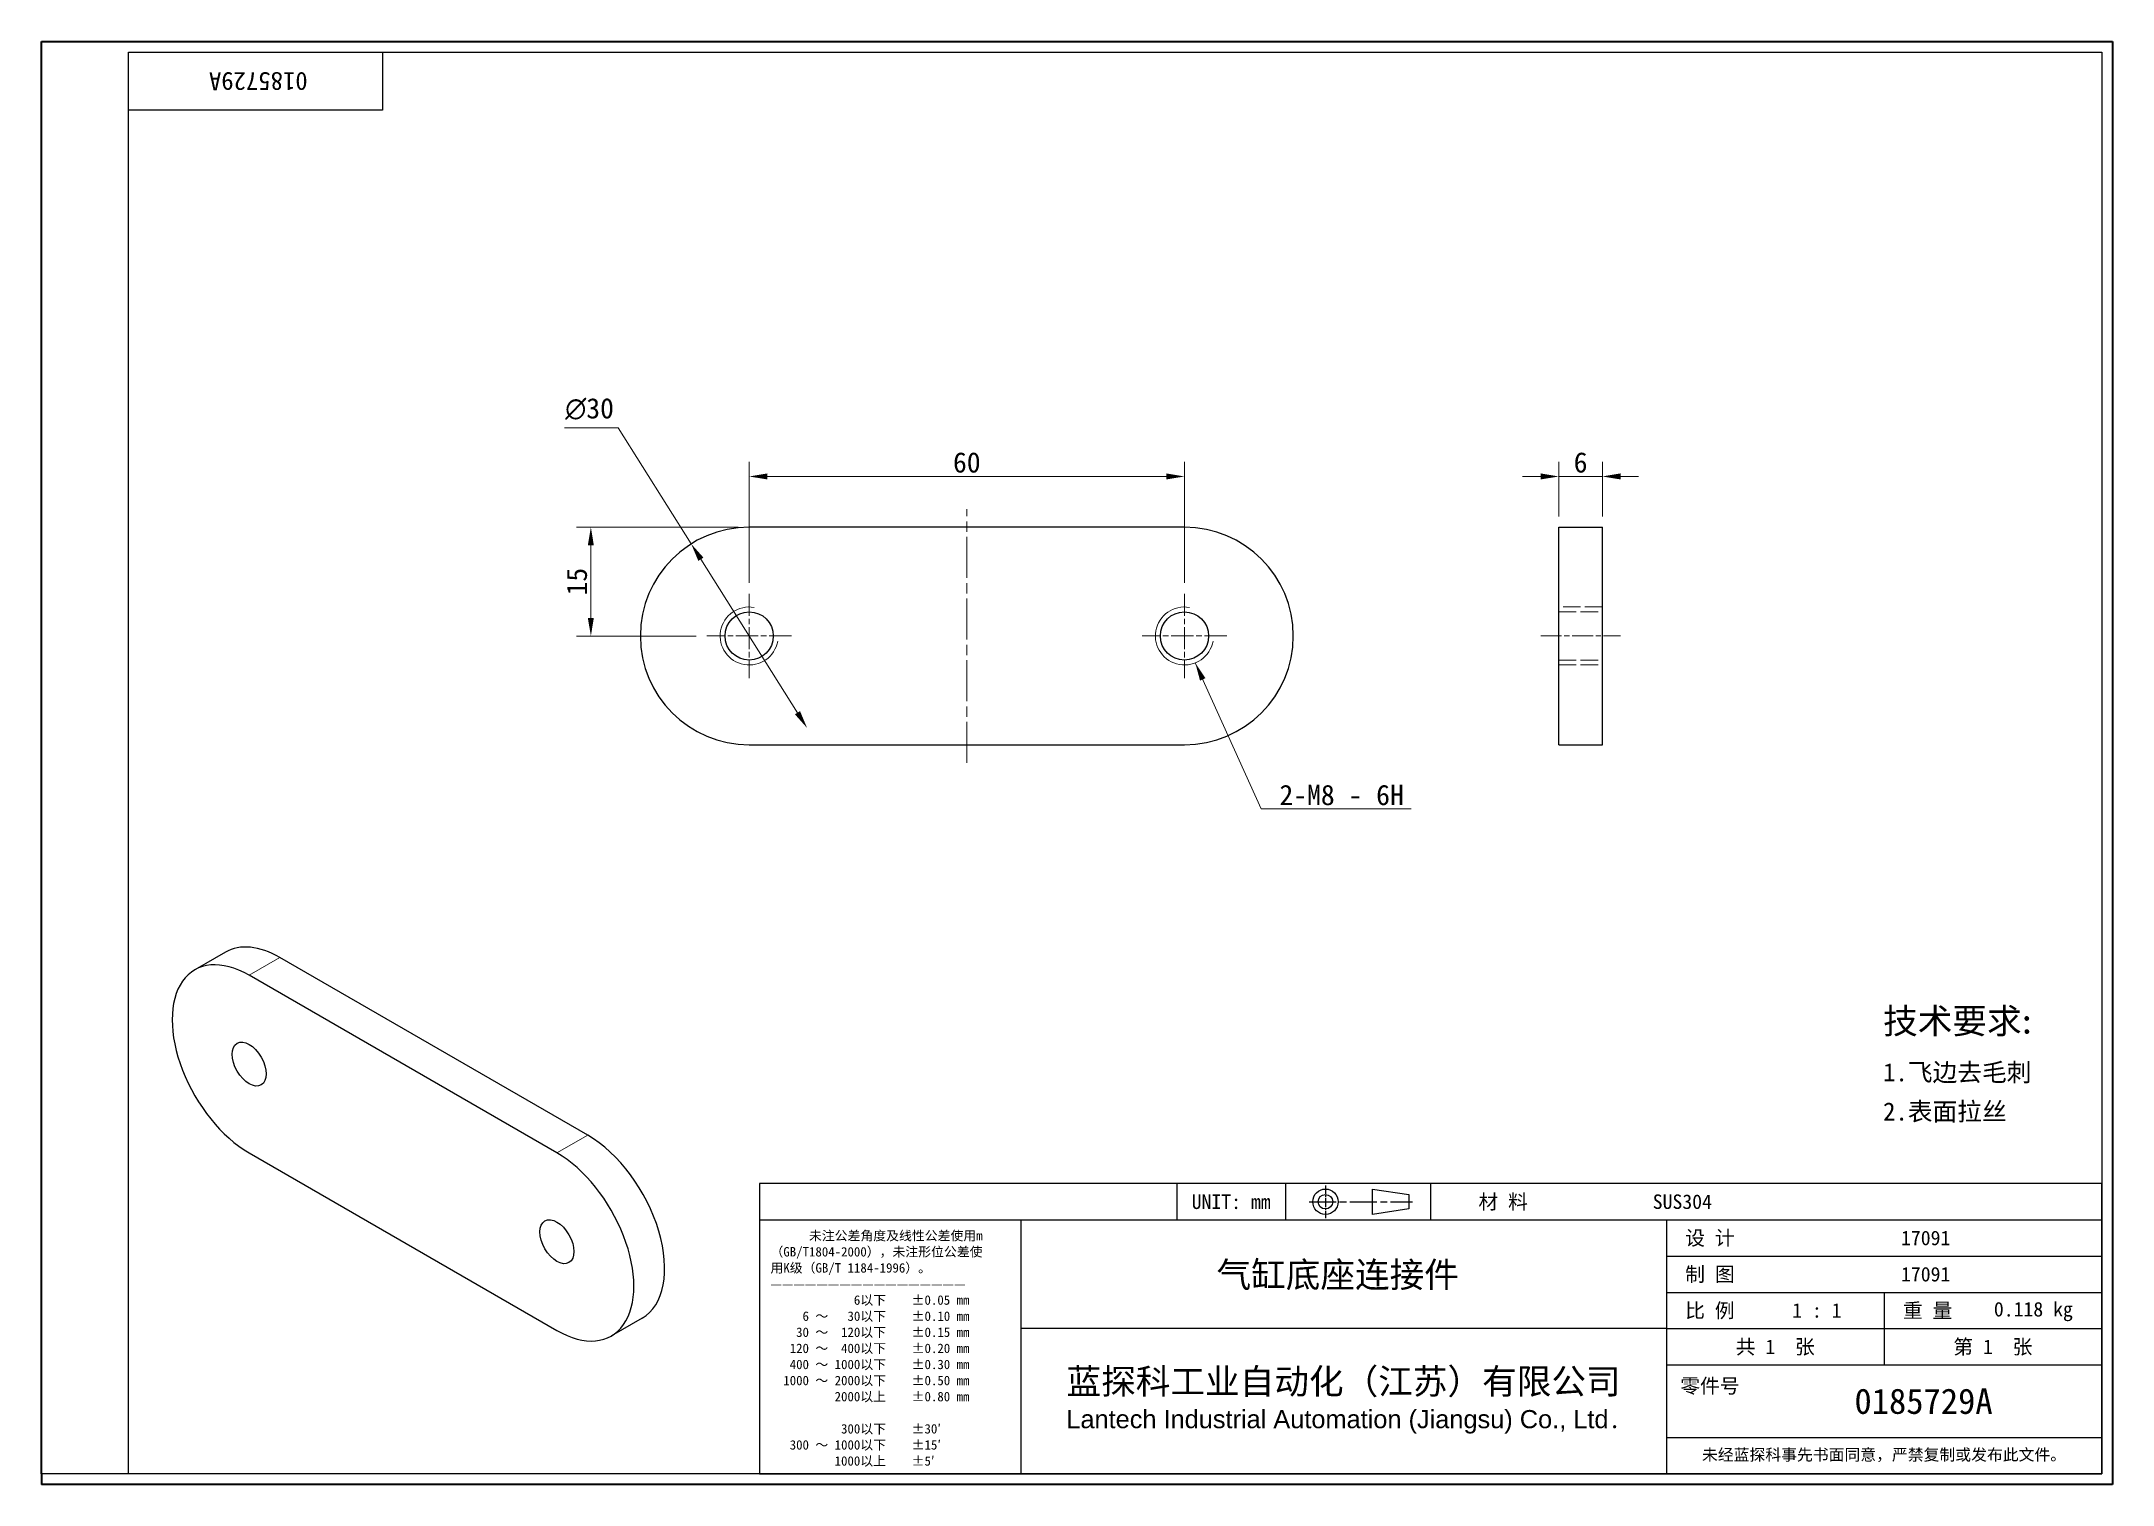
# Model space of a CAD drawing. Header units: millimetres. Extents: x 6 to 292, y 5 to 205.
import ezdxf
from ezdxf.enums import TextEntityAlignment as Align

# ---------------------------------------------------------------- set-up
doc = ezdxf.new("R2010")
doc.units = ezdxf.units.MM
doc.linetypes.add('CHAIN', pattern=[0.3543, 0.2362, -0.0295, 0.0591, -0.0295])
doc.linetypes.add('DASHED', pattern=[0.2067, 0.1654, -0.0413])
for name, color, linetype, lineweight in [('1', 7, 'Continuous', 18), ('可见 (ISO)', 7, 'Continuous', 25), ('可见窄的 (ISO)', 7, 'Continuous', 18), ('图框 (ISO)', 7, 'Continuous', 35), ('标题 (ISO)', 7, 'Continuous', 25)]:
    doc.layers.add(name, color=color, linetype=linetype, lineweight=lineweight)
for name, color, linetype, lineweight, true_color in [('中心标记 (ISO)', 1, 'CHAIN', 18, 0xff0000), ('中心线 (ISO)', 1, 'CHAIN', 18, 0xff0000), ('尺寸 (ISO)', 7, 'Continuous', 18, 0x008000), ('符号 (ISO)', 7, 'Continuous', 18, 0x008000), ('隐藏 (ISO)', 5, 'DASHED', 18, 0x0000ff)]:
    doc.layers.add(name, color=color, linetype=linetype, lineweight=lineweight, true_color=true_color)
doc.styles.add('文本样式164', font='SimSun.ttf')
doc.styles.add('文本样式165', font='SimSun.ttf')
doc.styles.add('文本样式74', font='SimSun.ttf')
doc.styles.add('最新国标', font='simfang.ttf')
doc.styles.add('注释文本 (ISO)', font='simfang.ttf')
doc.dimstyles.new('默认 (GB)', dxfattribs={"dimtxt": 2.8, "dimasz": 2.5, "dimexe": 2, "dimexo": 1.5, "dimgap": 0.5, "dimtad": 1, "dimtoh": 1, "dimdsep": 46, "dimtxsty": '最新国标', "dimcen": 0.09, "dimdle": 10, "dimclrd": 256, "dimclre": 256, "dimclrt": 256, "dimaunit": 1, "dimadec": 3, "dimazin": 2, "dimtfac": 0.535714, "dimtdec": 3, "dimtmove": 0, "dimatfit": 3, "dimfxl": 0, "dimtolj": 1, "dimlwd": -1, "dimlwe": -1, "dimarcsym": 0})
doc.dimstyles.new('默认 (GB)$7', dxfattribs={"dimtxt": 2.8, "dimasz": 2.5, "dimexe": 2, "dimexo": 1.5, "dimgap": 0.5, "dimtad": 1, "dimtoh": 1, "dimdsep": 46, "dimtxsty": '最新国标', "dimcen": 0.09, "dimdle": 10, "dimclrd": 256, "dimclre": 256, "dimclrt": 256, "dimaunit": 1, "dimadec": 3, "dimazin": 2, "dimtfac": 0.535714, "dimtdec": 3, "dimtmove": 0, "dimatfit": 3, "dimfxl": 0, "dimtolj": 1, "dimlwd": -1, "dimlwe": -1, "dimarcsym": 0})

# ---------------------------------------------------------------- blocks, each defined once
blk = doc.blocks.new('图框 最新国标')
at = {"layer": '图框 (ISO)'}
for p, q in [((6, 7), (6, 204.5)), ((6, 204.5), (291.5, 204.5)), ((291.5, 204.5), (291.5, 5.5)), ((6, 7), (6, 5.5)), ((6, 7), (6, 5.5)), ((291.5, 5.5), (6, 5.5))]:
    blk.add_line(p, q, dxfattribs=at)
at = {"layer": '图框 (ISO)', "color": 7, "linetype": 'Continuous', "lineweight": 25}
for p, q in [((18, 203), (290, 203)), ((18, 7), (18, 203)), ((18, 203), (290, 203)), ((53, 203), (53, 195)), ((290, 203), (290, 7)), ((290, 203), (290, 7)), ((53, 195), (18, 195)), ((290, 7), (6, 7)), ((290, 7), (18, 7))]:
    blk.add_line(p, q, dxfattribs=at)
at = {"layer": '图框 (ISO)', "style": '文本样式74'}
blk.add_attdef('零件代号_001', (42.7, 200.25), '', height=2.5, rotation=180, dxfattribs=at)
blk = doc.blocks.new('标题栏 最新国标')
at = {"layer": '标题 (ISO)'}
for p, q in [((381.98, -183.84), (196.98, -183.84)), ((196.98, -183.84), (196.98, -223.84)), ((254.48, -183.84), (254.48, -188.84)), ((269.48, -183.84), (269.48, -188.84)), ((281.48, -188.09), (281.48, -184.59)), ((281.48, -184.59), (286.48, -185.34)), ((286.48, -185.34), (286.48, -187.34)), ((289.48, -183.84), (289.48, -188.84)), ((381.98, -223.84), (381.98, -183.84)), ((383.48, -183.84), (383.48, -225.34)), ((286.48, -187.34), (281.48, -188.09)), ((196.98, -188.84), (381.98, -188.84)), ((232.98, -188.84), (232.98, -223.84)), ((321.98, -188.84), (321.98, -223.84)), ((321.98, -193.84), (381.98, -193.84)), ((321.98, -198.84), (381.98, -198.84)), ((351.98, -198.84), (351.98, -208.84)), ((321.98, -203.84), (232.98, -203.84)), ((321.98, -203.84), (381.98, -203.84)), ((321.98, -208.84), (381.98, -208.84)), ((321.98, -218.84), (381.98, -218.84)), ((196.98, -223.84), (381.98, -223.84)), ((383.48, -225.34), (196.98, -225.34))]:
    blk.add_line(p, q, dxfattribs=at)
at = {"layer": '标题 (ISO)', "linetype": 'CHAIN', "ltscale": 5.000333}
blk.add_line((274.98, -184.09), (274.98, -188.59), dxfattribs=at)
at = {"layer": '标题 (ISO)', "linetype": 'CHAIN', "ltscale": 15.834605}
blk.add_line((272.73, -186.34), (286.98, -186.34), dxfattribs=at)
at = {"layer": '标题 (ISO)'}
for radius in [1.75, 1]:
    blk.add_circle((274.98, -186.34), radius, dxfattribs=at)
at = {"layer": '1', "style": '文本样式164'}
for s, p in [('UNIT: mm', (261.98, -186.34)), ('材 料', (299.48, -186.34)), ('设 计', (327.98, -191.34)), ('制 图', (327.98, -196.34)), ('比 例', (327.98, -201.34)), ('重 量', (357.98, -201.34)), ('共 1  张', (336.98, -206.34)), ('第 1  张', (366.98, -206.34))]:
    blk.add_text(s, height=2, dxfattribs=at).set_placement(p, align=Align.MIDDLE_CENTER)
at = {"layer": '标题 (ISO)', "style": '注释文本 (ISO)'}
for s, insert, char_height, attachment_point, line_spacing_factor in [('\\fSimSun|b0|i0;{\\H1.3000;      未注公差角度及线性公差使用m\\P}\\fSimSun|b0|i0;{\\H1.3000;（GB/T1804-2000），未注形位公差使\\P}\\fSimSun|b0|i0;{\\H1.3000;用K级（GB/T 1184-1996）。\\P}\\fSimSun|b0|i0;{\\H1.3000;—————————————————\\P}\\fSimSun|b0|i0;{\\H1.3000;             6以下    ±0.05 mm\\P}\\fSimSun|b0|i0;{\\H1.3000;     6 ～   30以下    ±0.10 mm\\P}\\fSimSun|b0|i0;{\\H1.3000;    30 ～  120以下    ±0.15 mm\\P}\\fSimSun|b0|i0;{\\H1.3000;   120 ～  400以下    ±0.20 mm\\P}\\fSimSun|b0|i0;{\\H1.3000;   400 ～ 1000以下    ±0.30 mm\\P}\\fSimSun|b0|i0;{\\H1.3000;  1000 ～ 2000以下    ±0.50 mm\\P}\\fSimSun|b0|i0;{\\H1.3000;          2000以上    ±0.80 mm\\P}\\fSimSun|b0|i0;{\\H1.3000;\\P}\\fSimSun|b0|i0;{\\H1.3000;           300以下    ±30′\\P}\\fSimSun|b0|i0;{\\H1.3000;   300 ～ 1000以下    ±15′\\P}\\fSimSun|b0|i0;{\\H1.3000;          1000以上    ±5′}', (198.48, -206.63), 1.3, 4, 1.023913), ('{\\fMicrosoft YaHei|b0|i0|c134|p34;\\H1.75x;蓝探科工业自动化（江苏）有限公司\\P\\fArial|b0|i0|c0|p34;\\H0.71429x;Lantech Industrial Automation (Jiangsu) Co., Ltd\\fFangSong|b0|i0|c134|p49;.\\H1.15195x; }', (277.48, -213.84), 2, 5, 0.978695)]:
    blk.add_mtext(s, dxfattribs=dict(at, insert=insert, char_height=char_height, attachment_point=attachment_point, line_spacing_factor=line_spacing_factor))
at = {"layer": '标题 (ISO)', "attachment_point": 5, "style": '注释文本 (ISO)'}
for s, insert, char_height in [('\\fFangSong|b0|i0;零件号', (327.98, -211.84), 2), ('\\fSimSun|b0|i0;{\\H1.6000;未经蓝探科事先书面同意，严禁复制或发布此文件。}', (351.98, -221.34), 1.6)]:
    blk.add_mtext(s, dxfattribs=dict(at, insert=insert, char_height=char_height))
at = {"layer": '标题 (ISO)'}
for tag, p, height, style in [('材料_001', (320.09, -187.33), 2, '注释文本 (ISO)'), ('设计人_001', (354.32, -192.33), 2, '注释文本 (ISO)'), ('库存编号_001', (259.96, -198.15), 3.5, '文本样式165'), ('设计人_001', (354.32, -197.33), 2, '注释文本 (ISO)'), ('视图比例_001', (339.32, -202.33), 2, '注释文本 (ISO)'), ('质量\\P3;_001', (367.12, -202.16), 2, '注释文本 (ISO)'), ('零件代号_001', (347.9, -215.59), 3.5, '文本样式165')]:
    blk.add_attdef(tag, p, '', height=height, dxfattribs=dict(at, style=style))
blk = doc.blocks.new('*D5')
at = {"layer": 'Defpoints', "color": 0, "transparency": 16777216}
for p in [(163.56, 144.51), (103.56, 128.34), (163.56, 128.34)]:
    blk.add_point(p, dxfattribs=at)
at = {"layer": '尺寸 (ISO)', "color": 116, "true_color": 0x00803f, "transparency": 16777216}
for p, q in [((103.56, 129.84), (103.56, 146.51)), ((163.56, 129.84), (163.56, 146.51)), ((106.06, 144.51), (161.06, 144.51))]:
    blk.add_line(p, q, dxfattribs=at)
for points in [[(106.06, 144.93), (106.06, 144.1), (103.56, 144.51)], [(161.06, 144.93), (161.06, 144.1), (163.56, 144.51)]]:
    blk.add_solid(points, dxfattribs=at)
at = {"layer": '尺寸 (ISO)', "transparency": 16777216, "insert": (133.56, 146.43), "char_height": 2.8, "attachment_point": 5, "style": '最新国标'}
blk.add_mtext('\\A1;60', dxfattribs=at)
blk = doc.blocks.new('*D6')
at = {"layer": 'Defpoints', "color": 0, "transparency": 16777216}
for p in [(103.56, 137.51), (81.74, 122.51), (97.74, 122.51)]:
    blk.add_point(p, dxfattribs=at)
at = {"layer": '尺寸 (ISO)', "color": 116, "true_color": 0x00803f, "transparency": 16777216}
for p, q in [((102.06, 137.51), (79.74, 137.51)), ((81.74, 135.01), (81.74, 125.01)), ((96.24, 122.51), (79.74, 122.51))]:
    blk.add_line(p, q, dxfattribs=at)
for points in [[(81.32, 135.01), (82.15, 135.01), (81.74, 137.51)], [(81.32, 125.01), (82.15, 125.01), (81.74, 122.51)]]:
    blk.add_solid(points, dxfattribs=at)
at = {"layer": '尺寸 (ISO)', "transparency": 16777216, "insert": (79.82, 130.01), "char_height": 2.8, "attachment_point": 5, "rotation": 90, "style": '最新国标'}
blk.add_mtext('\\A1;15', dxfattribs=at)
blk = doc.blocks.new('*D7')
at = {"layer": 'Defpoints', "color": 0, "transparency": 16777216}
for p in [(95.57, 135.21), (111.55, 109.82)]:
    blk.add_point(p, dxfattribs=at)
at = {"layer": '尺寸 (ISO)', "color": 116, "true_color": 0x00803f, "transparency": 16777216}
for p, q in [((85.5, 151.22), (78.11, 151.22)), ((95.57, 135.21), (85.5, 151.22)), ((110.22, 111.93), (96.91, 133.09))]:
    blk.add_line(p, q, dxfattribs=at)
for points in [[(97.26, 133.32), (96.55, 132.87), (95.57, 135.21)], [(110.57, 112.16), (109.87, 111.71), (111.55, 109.82)]]:
    blk.add_solid(points, dxfattribs=at)
at = {"layer": '尺寸 (ISO)', "transparency": 16777216, "insert": (81.56, 153.82), "char_height": 2.8, "attachment_point": 5, "style": '最新国标'}
blk.add_mtext('\\A1;\\fAIGDT|b0|i0;n\\fFangSong|b0|i0;30', dxfattribs=at)
blk = doc.blocks.new('*D8')
at = {"layer": 'Defpoints', "color": 0, "transparency": 16777216}
for p in [(221.17, 144.51), (215.17, 137.51), (221.17, 137.51)]:
    blk.add_point(p, dxfattribs=at)
at = {"layer": '尺寸 (ISO)', "color": 116, "true_color": 0x00803f, "transparency": 16777216}
for p, q in [((215.17, 139.01), (215.17, 146.51)), ((221.17, 139.01), (221.17, 146.51)), ((212.67, 144.51), (210.17, 144.51)), ((215.17, 144.51), (217.67, 144.51)), ((217.67, 144.51), (218.67, 144.51)), ((221.17, 144.51), (218.67, 144.51)), ((223.67, 144.51), (226.17, 144.51))]:
    blk.add_line(p, q, dxfattribs=at)
for points in [[(212.67, 144.93), (212.67, 144.1), (215.17, 144.51)], [(223.67, 144.93), (223.67, 144.1), (221.17, 144.51)]]:
    blk.add_solid(points, dxfattribs=at)
at = {"layer": '尺寸 (ISO)', "transparency": 16777216, "insert": (218.17, 146.43), "char_height": 2.8, "attachment_point": 5, "style": '最新国标'}
blk.add_mtext('\\A1;6', dxfattribs=at)

msp = doc.modelspace()

# ---------------------------------------------------------------- linework, layer by layer
at = {"layer": '中心标记 (ISO)', "ltscale": 12.942133}
for p, q in [((103.562, 128.338), (103.562, 116.691)), ((163.562, 128.338), (163.562, 116.691)), ((109.385, 122.514), (97.738, 122.514)), ((169.385, 122.514), (157.738, 122.514))]:
    msp.add_line(p, q, dxfattribs=at)
at = {"layer": '中心线 (ISO)', "ltscale": 23.990969}
msp.add_line((133.562, 105.014), (133.562, 140.014), dxfattribs=at)
at = {"layer": '中心线 (ISO)', "ltscale": 12.223182}
msp.add_line((212.67, 122.514), (223.67, 122.514), dxfattribs=at)
at = {"layer": '可见 (ISO)'}
for p, q in [((163.562, 137.514), (103.562, 137.514)), ((215.17, 107.514), (215.17, 137.514)), ((215.17, 137.514), (221.17, 137.514)), ((221.17, 107.514), (221.17, 137.514)), ((103.562, 107.514), (163.562, 107.514)), ((215.17, 107.514), (221.17, 107.514)), ((31.376, 78.92), (27.133, 76.471)), ((81.302, 53.683), (38.876, 78.178)), ((77.06, 51.233), (34.633, 75.728)), ((34.633, 51.233), (77.06, 26.738)), ((88.802, 28.445), (84.56, 25.995))]:
    msp.add_line(p, q, dxfattribs=at)
for centre in [(103.562, 122.514), (163.562, 122.514)]:
    msp.add_circle(centre, 3.324, dxfattribs=at)
for centre, start, end in [((103.562, 122.514), 90, 270), ((163.562, 122.514), 270, 90)]:
    msp.add_arc(centre, 15, start, end, dxfattribs=at)
for centre, major_axis, start_param, end_param in [((38.876, 65.93), (-7.5, 12.99), 5.4977871, 6.2831853), ((34.633, 63.481), (-7.5, 12.99), 5.4977871, 8.6393798), ((81.302, 41.435), (7.5, -12.99), 0, 2.3561945), ((77.06, 38.986), (7.5, -12.99), 5.4977871, 8.6393798)]:
    msp.add_ellipse(centre, major_axis=major_axis, ratio=0.5773503, start_param=start_param, end_param=end_param, dxfattribs=at)
for centre in [(34.633, 63.481), (77.06, 38.986)]:
    msp.add_ellipse(centre, major_axis=(1.662, -2.878), ratio=0.5773503, dxfattribs=at)
at = {"layer": '可见窄的 (ISO)'}
for p, q in [((38.876, 78.178), (34.633, 75.728)), ((81.302, 53.683), (77.06, 51.233))]:
    msp.add_line(p, q, dxfattribs=at)
for centre in [(103.562, 122.514), (163.562, 122.514)]:
    msp.add_arc(centre, 4, 80, 350, dxfattribs=at)
at = {"layer": '隐藏 (ISO)', "ltscale": 14.513788}
for p, q in [((221.17, 126.514), (215.17, 126.514)), ((215.17, 125.838), (221.17, 125.838)), ((215.17, 119.191), (221.17, 119.191)), ((215.17, 118.514), (221.17, 118.514))]:
    msp.add_line(p, q, dxfattribs=at)

# ---------------------------------------------------------------- block references
msp.add_blockref('图框 最新国标', (0, 0)).add_auto_attribs({'零件代号_001': '0185729A'})
ref = msp.add_blockref('标题栏 最新国标', (-91.983, 230.844))
ref.add_attrib('零件代号_001', '0185729A', (255.92, 15.25), dxfattribs={"layer": '标题 (ISO)', "height": 3.5, "style": '文本样式165'})
ref.add_attrib('库存编号_001', '气缸底座连接件', (167.98, 32.691), dxfattribs={"layer": '标题 (ISO)', "height": 3.5, "style": '文本样式165'})
ref.add_attrib('质量\\P3;_001', '0.118 kg', (275.137, 28.683), dxfattribs={"layer": '标题 (ISO)', "height": 2, "style": '注释文本 (ISO)'})
ref.add_attrib('视图比例_001', '1 : 1', (247.337, 28.517), dxfattribs={"layer": '标题 (ISO)', "height": 2, "style": '注释文本 (ISO)'})
ref.add_attrib('设计人_001', '17091', (262.337, 38.511), dxfattribs={"layer": '标题 (ISO)', "height": 2, "style": '注释文本 (ISO)'})
ref.add_attrib('设计人_001', '17091', (262.337, 33.511), dxfattribs={"layer": '标题 (ISO)', "height": 2, "style": '注释文本 (ISO)'})
ref.add_attrib('材料_001', 'SUS304', (228.111, 43.511), dxfattribs={"layer": '标题 (ISO)', "height": 2, "style": '注释文本 (ISO)'})

# ---------------------------------------------------------------- texts
at = {"layer": '符号 (ISO)'}
for s, insert, char_height, width, attachment_point, line_spacing_factor, style in [('2-M8 - 6H', (176.655, 99.15), 2.8, 19.05179, 7, 0.49, '最新国标'), ('{\\H1.75x;技术要求\\fCalibri|b0|i0|c0|p34;:\\fFangSong|b0|i0|c134|p49;\\P\\H0.71429x;1.飞边去毛刺\\P2.表面拉丝}', (259.868, 63.302), 2, 22.45614, 4, 1.298045, '注释文本 (ISO)')]:
    msp.add_mtext(s, dxfattribs=dict(at, insert=insert, char_height=char_height, width=width, attachment_point=attachment_point, line_spacing_factor=line_spacing_factor, style=style))

# ---------------------------------------------------------------- dimensions: what is measured, and where the dimension line sits
at = {"layer": '尺寸 (ISO)', "color": 116, "true_color": 0x00803f}
dim = msp.add_diameter_dim_2p(p1=(111.549, 109.818), p2=(95.574, 135.21), text='\\fAIGDT|b0|i0;n\\fFangSong|b0|i0;30', dimstyle='默认 (GB)', override={"dimgap": 0.5, "dimtih": 1, "dimdec": 2, "dimlfac": 1, "dimtol": 0, "dimlim": 0, "dimtp": 0, "dimtm": 0, "dimtdec": 3, "dimatfit": 2}, dxfattribs=at)
dim.commit()
dim.dimension.update_dxf_attribs({"geometry": '*D7', "text_midpoint": (81.557, 151.216), "dimtype": 163})
for base, p1, p2, angle, override, picture, middle in [((163.562, 144.514), (103.562, 128.338), (163.562, 128.338), 180, {"dimgap": 0.5, "dimtoh": 0, "dimdec": 2, "dimtol": 0, "dimlim": 0, "dimtp": 0, "dimtm": 0, "dimtdec": 3, "dimtofl": 0, "dimatfit": 1}, '*D5', (133.562, 144.514)), ((221.17, 144.514), (215.17, 137.514), (221.17, 137.514), 180, {"dimgap": 0.5, "dimtoh": 0, "dimdec": 2, "dimtol": 0, "dimlim": 0, "dimtp": 0, "dimtm": 0, "dimtdec": 3, "dimtofl": 0}, '*D8', (218.17, 144.514)), ((81.738, 122.514), (103.562, 137.514), (97.738, 122.514), 90, {"dimgap": 0.5, "dimtoh": 0, "dimdec": 2, "dimtol": 0, "dimlim": 0, "dimtp": 0, "dimtm": 0, "dimtdec": 3, "dimtofl": 0, "dimatfit": 1}, '*D6', (81.738, 130.014))]:
    dim = msp.add_linear_dim(base=base, p1=p1, p2=p2, angle=angle, dimstyle='默认 (GB)', override=override, dxfattribs=at)
    dim.commit()
    dim.dimension.update_dxf_attribs({"geometry": picture, "text_midpoint": middle, "dimtype": 160})

# ---------------------------------------------------------------- leaders
at = {"layer": '符号 (ISO)', "annotation_type": 0, "has_hookline": 1, "hookline_direction": 0, "text_width": 18.144}
msp.add_leader([(165.054, 118.803), (174.155, 98.684), (176.655, 98.684)], dimstyle='默认 (GB)$7', override={"dimgap": 0, "dimtad": 1}, dxfattribs=at)

doc.saveas('drawing.dxf')
